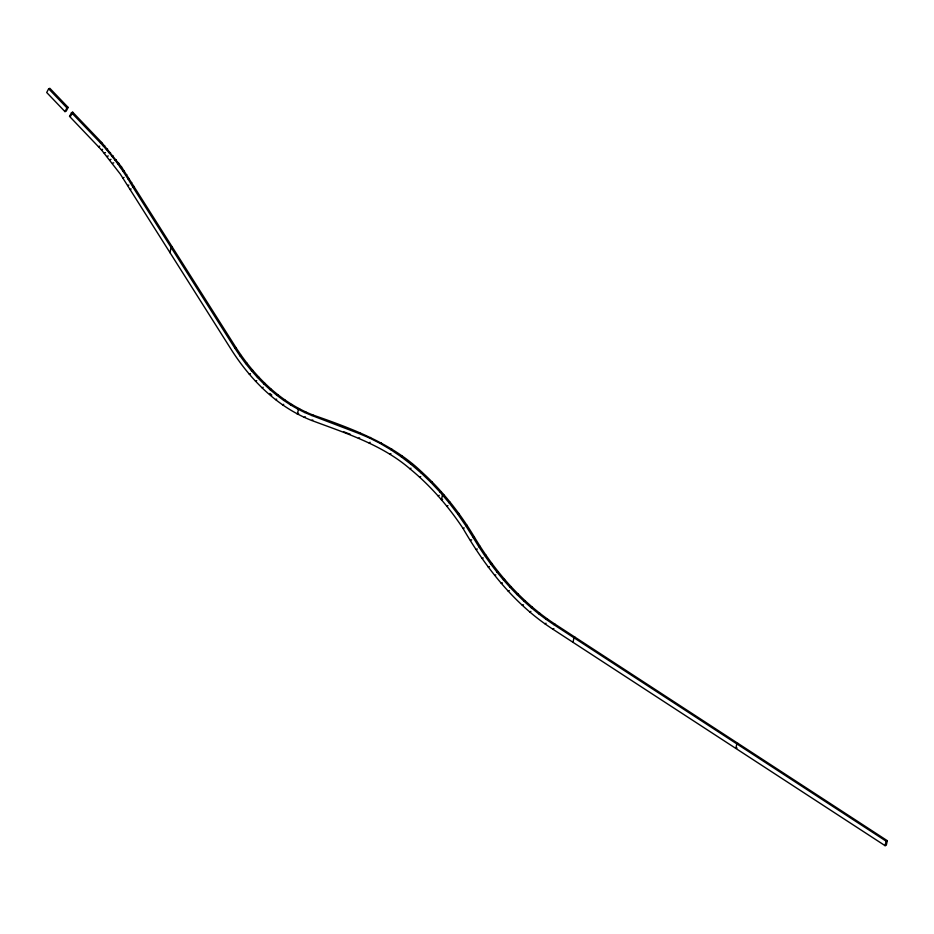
<?xml version="1.0" encoding="UTF-8"?>
<svg xmlns="http://www.w3.org/2000/svg" width="934" height="934" viewBox="0 0 934 934"><rect width="100%" height="100%" fill="white"/><g stroke="black" fill="none" stroke-linecap="round" stroke-linejoin="round"><path stroke-width="1.4" d="M169.976 252.717L171.12 247.487L172.335 247.031M572.997 642.312L573.99 637.77L575.204 637.327M885.093 845.679L886.086 841.137L887.3 840.693L886.308 845.223L885.093 845.679L552.636 629.049C514.33 604.24 485.692 567.487 463.019 528.411C448.227 506.123 430.516 485.668 409.793 468.681C381.656 444.467 345.697 433.201 311.594 420.428C278.005 407.306 251.328 380.733 232.064 350.822L120.346 174.121L101.397 149.802L69.548 116.388L71.498 112.652L72.7 112.197L101.689 142.493L121.572 166.999L235.987 347.6C254.655 376.6 280.504 402.344 313.065 415.058C351.978 428.648 392.14 443.311 422.366 472.557C442.868 491.354 460.205 513.396 474.484 537.225C494.786 571.339 521.534 602.196 554.889 624.087L887.3 840.693M48.65 88.777L46.7 92.513L64.983 111.613L66.186 111.158L68.135 107.422L49.852 88.321L48.65 88.777L66.921 107.877L68.135 107.422M64.983 111.613L66.921 107.877M72.7 112.197L70.762 115.933L69.548 116.388M71.498 112.652L100.487 142.937L101.689 142.493M98.49 146.626L99.705 146.183M100.487 142.937L103.476 146.218L104.69 145.762M101.397 149.802L102.6 149.358M103.476 146.218L106.418 149.557L107.632 149.113M104.258 153.059L105.46 152.604M106.418 149.557L109.313 152.989L110.527 152.534M107.06 156.387L108.274 155.943M109.313 152.989L112.162 156.492L113.376 156.048M109.827 159.796L111.041 159.34M112.162 156.492L114.952 160.076L116.166 159.621M112.535 163.275L113.75 162.82M114.952 160.076L117.684 163.73L118.898 163.275M117.684 163.73L120.369 167.455L121.572 166.999M120.369 167.455L122.984 171.249L124.199 170.794M122.984 171.249L125.553 175.102L126.767 174.646M122.833 177.869L124.047 177.413M125.553 175.102L128.051 179.013L129.266 178.569M128.051 179.013L130.491 182.994L131.706 182.539M127.631 185.539L128.845 185.084M130.491 182.994L132.768 186.87L133.982 186.415M129.943 189.462L131.157 189.007M132.768 186.87L234.773 348.055L235.987 347.6M234.773 348.055L240.073 355.959L241.287 355.504M240.073 355.959L245.619 363.489L246.833 363.034M245.619 363.489L251.433 370.658L252.647 370.203M249.238 374.125L250.44 373.67M251.433 370.658L257.48 377.453L258.695 376.997M255.484 381.142L256.698 380.687M257.48 377.453L263.75 383.839L264.964 383.384M261.964 387.738L263.178 387.283M263.75 383.839L270.218 389.805L271.432 389.35M270.218 389.805L276.861 395.316L278.075 394.86M275.507 399.589L276.721 399.133M276.861 395.316L283.644 400.347L284.858 399.904M282.512 404.796L283.726 404.352M283.644 400.347L290.556 404.901L291.77 404.457M290.556 404.901L297.572 408.952L298.787 408.508M299.627 408.929L298.425 409.372L297.421 413.949L298.623 413.493L296.895 413.68M297.572 408.952L304.659 412.489L305.873 412.034M304.215 417.335L305.43 416.879M304.659 412.489L311.851 415.513L313.065 415.058M311.594 420.428L312.797 419.985M311.851 415.513L358.691 433.399L359.905 432.944M358.423 438.315L359.637 437.859M358.691 433.399L369.397 437.929L370.6 437.486M368.942 442.774L370.156 442.319M369.397 437.929L380.08 443.346L381.294 442.903M380.08 443.346L390.646 449.593L391.848 449.137M389.688 454.157L390.902 453.714M390.646 449.593L401.036 456.633L402.25 456.189M401.036 456.633L411.217 464.455L412.431 464M409.793 468.681L411.007 468.226M411.217 464.455L421.164 473.013L422.366 472.557M419.506 477.041L420.709 476.585M421.164 473.013L430.808 482.283L432.01 481.827M430.808 482.283L440.124 492.218L441.327 491.763M438.023 495.791L439.237 495.335M443.697 494.553L442.483 495.008L441.432 499.818L442.646 499.363M440.124 492.218L449.067 502.772L450.281 502.329M446.756 506.111L447.97 505.656M449.067 502.772L457.613 513.922L458.816 513.466M457.613 513.922L465.716 525.608L466.918 525.153M463.019 528.411L464.233 527.967M465.716 525.608L473.269 537.669L474.484 537.225M470.479 540.307L471.682 539.852M473.269 537.669L478.862 546.764L480.076 546.32M476.118 549.484L477.332 549.029M478.862 546.764L484.641 555.473L485.855 555.018M482.026 558.392L483.24 557.948M484.641 555.473L490.665 563.903L491.879 563.447M488.19 567.02L489.404 566.576M490.665 563.903L496.923 572.04L498.137 571.585M494.6 575.344L495.814 574.9M496.923 572.04L503.403 579.862L504.617 579.407M501.231 583.353L502.434 582.909M503.403 579.862L510.081 587.358L511.295 586.902M508.061 591.024L509.275 590.568M510.081 587.358L516.957 594.503L518.172 594.047M516.957 594.503L524.009 601.286L525.212 600.831M522.316 605.279L523.53 604.823M524.009 601.286L531.212 607.695L532.427 607.24M529.695 611.84L530.897 611.385M531.212 607.695L538.568 613.708L539.77 613.253M538.568 613.708L546.04 619.312L547.254 618.868M544.872 623.737L546.086 623.282M546.04 619.312L553.675 624.542L554.889 624.087M552.636 629.049L553.85 628.594M738.035 743.429L736.821 743.873L735.829 748.414L737.043 747.959M343.572 431.73L350.273 434.287M553.675 624.542L886.086 841.137M269.856 393.447L271.817 395.07"/></g></svg>
